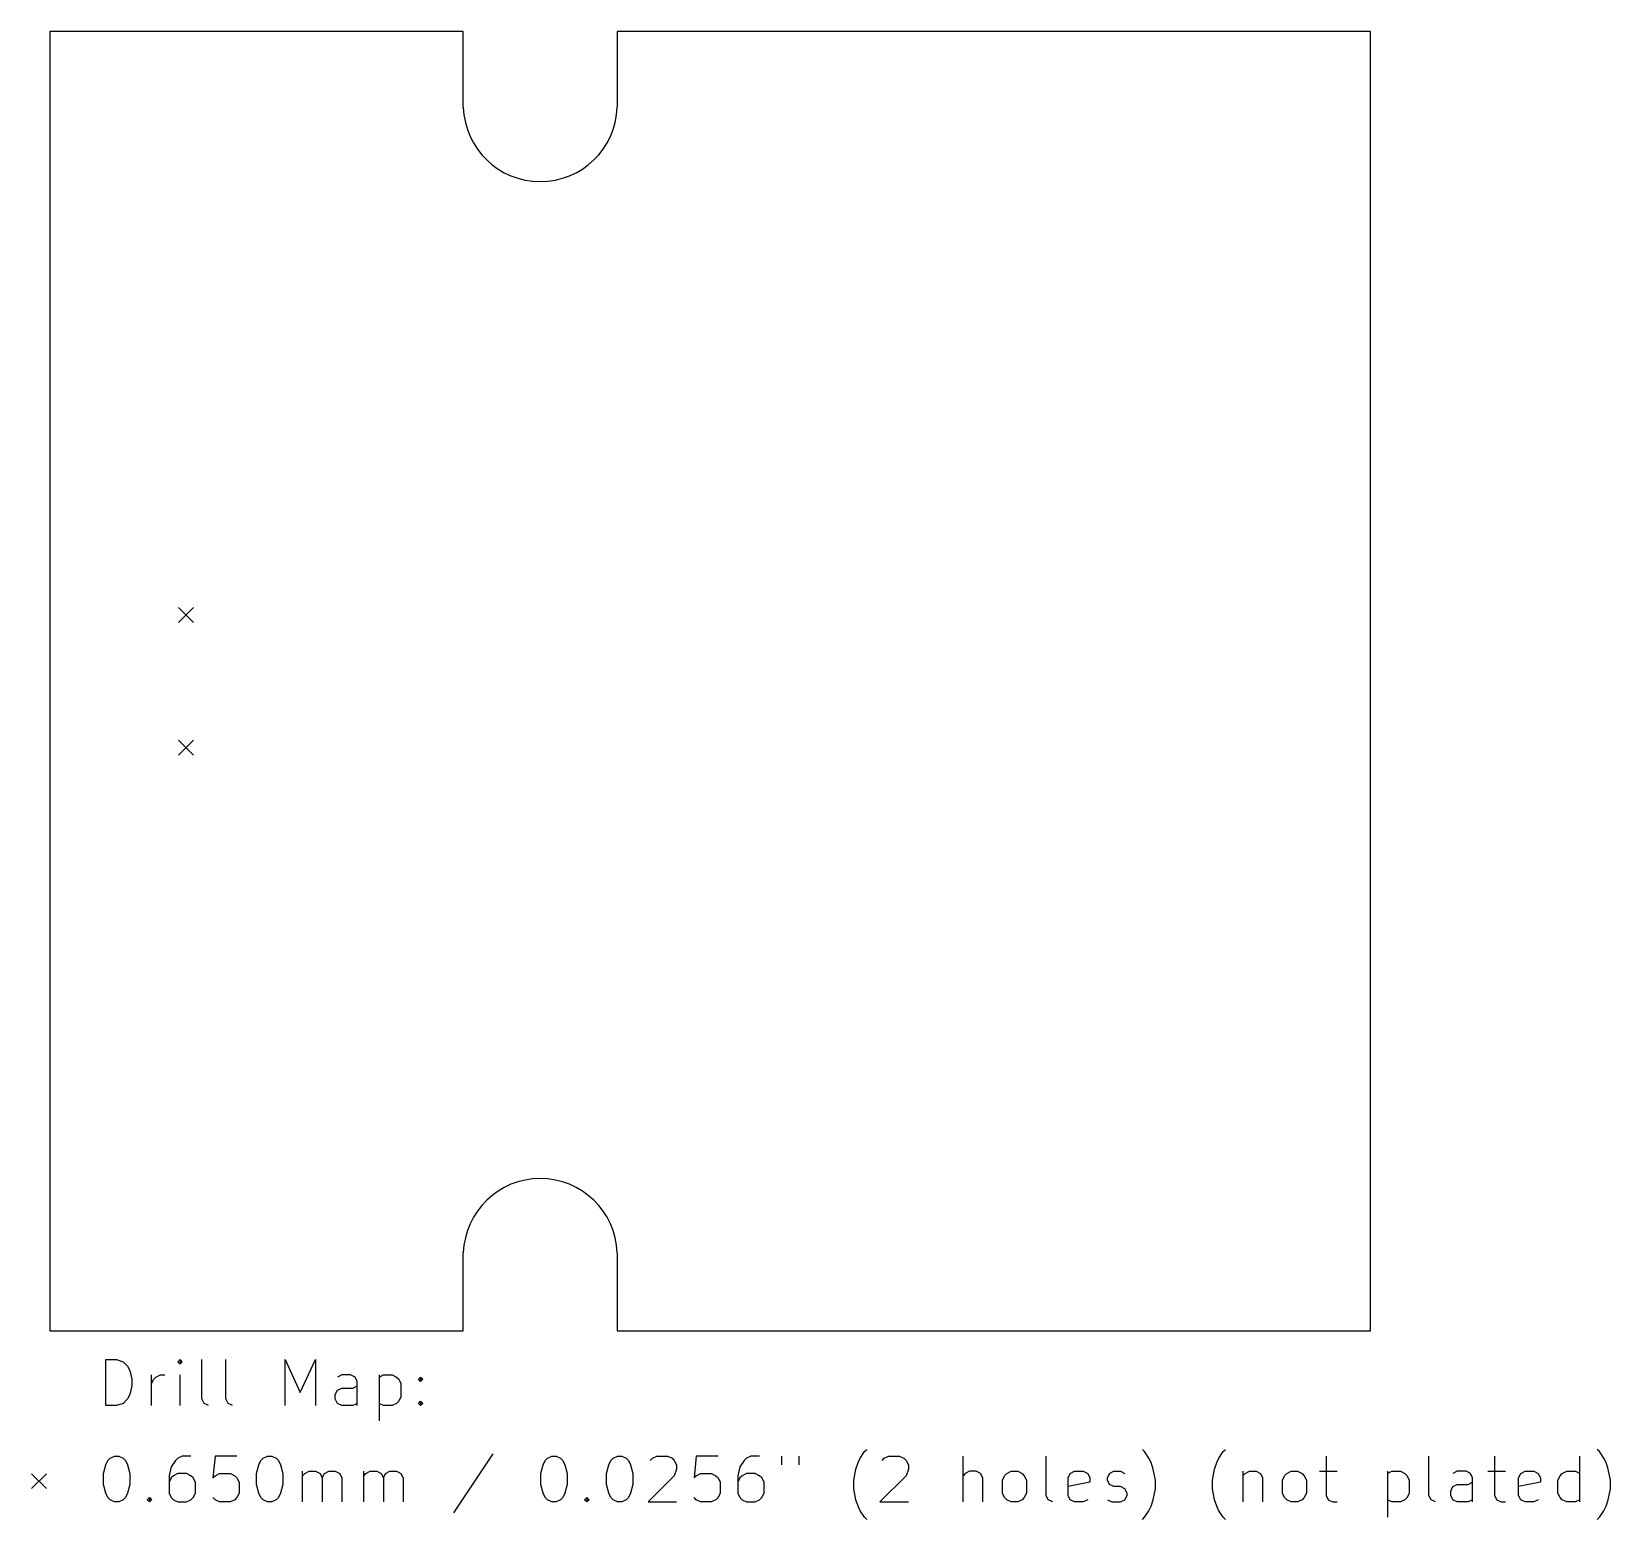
# Model space of a CAD drawing. Extents: x 84.2 to 152.9, y -148.8 to -84.
import ezdxf

# ---------------------------------------------------------------- set-up
doc = ezdxf.new("R2010")
doc.units = 0
doc.layers.add('BLACK', color=7, linetype='CONTINUOUS')

msp = doc.modelspace()

# ---------------------------------------------------------------- linework, layer by layer
at = {"layer": 'BLACK', "linetype": 'CONTINUOUS'}
for p, q in [((85, -84), (85, -140.6)), ((103, -84), (85, -84)), ((103, -87.3), (103, -84)), ((142.5, -84), (109.7, -84)), ((109.7, -84), (109.7, -87.3)), ((142.5, -140.6), (142.5, -84)), ((90.6025, -109.09), (91.2525, -109.74)), ((91.2525, -109.09), (90.6025, -109.74)), ((90.6025, -114.87), (91.2525, -115.52)), ((91.2525, -114.87), (90.6025, -115.52)), ((103, -140.6), (103, -137.2)), ((109.7, -137.2), (109.7, -140.6)), ((85, -140.6), (103, -140.6)), ((109.7, -140.6), (142.5, -140.6)), ((87.4262, -143.855), (87.4262, -141.855)), ((87.4262, -141.855), (87.9024, -141.855)), ((87.9024, -141.855), (88.1881, -141.95)), ((88.1881, -141.95), (88.3786, -142.14)), ((88.3786, -142.14), (88.4738, -142.331)), ((90.6643, -141.855), (90.569, -141.95)), ((90.569, -141.95), (90.6643, -142.045)), ((90.7595, -141.95), (90.6643, -141.855)), ((90.6643, -141.855), (90.6643, -142.045)), ((90.6643, -142.045), (90.7595, -141.95)), ((91.6167, -143.569), (91.6167, -141.855)), ((92.6643, -143.569), (92.6643, -141.855)), ((95.2357, -143.855), (95.2357, -141.855)), ((95.2357, -141.855), (95.9024, -143.283)), ((95.9024, -143.283), (96.569, -141.855)), ((96.569, -141.855), (96.569, -143.855)), ((88.4738, -142.331), (88.569, -142.712)), ((88.569, -142.998), (88.4738, -143.379)), ((88.569, -142.712), (88.569, -142.998)), ((89.4262, -143.855), (89.4262, -142.521)), ((89.4262, -142.902), (89.5214, -142.712)), ((89.5214, -142.712), (89.6167, -142.617)), ((89.6167, -142.617), (89.8071, -142.521)), ((89.8071, -142.521), (89.9976, -142.521)), ((90.6643, -143.855), (90.6643, -142.521)), ((97.7119, -142.521), (97.5214, -142.617)), ((98.0929, -142.521), (97.7119, -142.521)), ((98.2833, -142.617), (98.0929, -142.521)), ((98.1881, -143.093), (98.3786, -142.998)), ((98.3786, -142.807), (98.2833, -142.617)), ((98.3786, -143.855), (98.3786, -142.807)), ((99.331, -142.521), (99.331, -144.521)), ((99.331, -142.617), (99.5214, -142.521)), ((99.5214, -142.521), (99.9024, -142.521)), ((99.9024, -142.521), (100.093, -142.617)), ((100.093, -142.617), (100.188, -142.712)), ((100.188, -142.712), (100.283, -142.902)), ((100.283, -142.902), (100.283, -143.474)), ((101.045, -142.712), (101.14, -142.617)), ((101.14, -142.807), (101.045, -142.712)), ((101.14, -142.617), (101.236, -142.712)), ((101.14, -142.617), (101.14, -142.807)), ((101.236, -142.712), (101.14, -142.807)), ((88.3786, -143.569), (88.1881, -143.76)), ((88.4738, -143.379), (88.3786, -143.569)), ((91.7119, -143.76), (91.6167, -143.569)), ((92.7595, -143.76), (92.6643, -143.569)), ((97.4262, -143.379), (97.5214, -143.188)), ((97.4262, -143.569), (97.4262, -143.379)), ((97.5214, -143.76), (97.4262, -143.569)), ((97.5214, -143.188), (97.7119, -143.093)), ((97.7119, -143.093), (98.1881, -143.093)), ((100.188, -143.664), (100.093, -143.76)), ((100.283, -143.474), (100.188, -143.664)), ((101.045, -143.76), (101.14, -143.664)), ((101.14, -143.664), (101.236, -143.76)), ((101.14, -143.664), (101.14, -143.855)), ((87.9024, -143.855), (87.4262, -143.855)), ((88.1881, -143.76), (87.9024, -143.855)), ((91.9024, -143.855), (91.7119, -143.76)), ((92.95, -143.855), (92.7595, -143.76)), ((97.7119, -143.855), (97.5214, -143.76)), ((98.1881, -143.855), (97.7119, -143.855)), ((98.3786, -143.76), (98.1881, -143.855)), ((99.5214, -143.855), (99.331, -143.76)), ((99.9024, -143.855), (99.5214, -143.855)), ((100.093, -143.76), (99.9024, -143.855)), ((101.14, -143.855), (101.045, -143.76)), ((101.236, -143.76), (101.14, -143.855)), ((87.331, -146.817), (87.4262, -146.436)), ((87.4262, -146.436), (87.5214, -146.245)), ((87.5214, -146.245), (87.6167, -146.15)), ((87.6167, -146.15), (87.8071, -146.055)), ((87.8071, -146.055), (87.9976, -146.055)), ((87.9976, -146.055), (88.1881, -146.15)), ((88.1881, -146.15), (88.2833, -146.245)), ((88.2833, -146.245), (88.3786, -146.436)), ((88.3786, -146.436), (88.4738, -146.817)), ((90.4738, -146.245), (90.2833, -146.531)), ((90.569, -146.15), (90.4738, -146.245)), ((90.7595, -146.055), (90.569, -146.15)), ((91.1405, -146.055), (90.7595, -146.055)), ((92.1881, -146.055), (92.0929, -147.007)), ((93.1405, -146.055), (92.1881, -146.055)), ((93.9976, -146.817), (94.0929, -146.436)), ((94.0929, -146.436), (94.1881, -146.245)), ((94.1881, -146.245), (94.2833, -146.15)), ((94.2833, -146.15), (94.4738, -146.055)), ((94.4738, -146.055), (94.6643, -146.055)), ((94.6643, -146.055), (94.8548, -146.15)), ((94.8548, -146.15), (94.95, -146.245)), ((94.95, -146.245), (95.0452, -146.436)), ((95.0452, -146.436), (95.1405, -146.817)), ((104.283, -145.96), (102.569, -148.531)), ((106.379, -146.817), (106.474, -146.436)), ((106.474, -146.436), (106.569, -146.245)), ((106.569, -146.245), (106.664, -146.15)), ((106.664, -146.15), (106.855, -146.055)), ((106.855, -146.055), (107.045, -146.055)), ((107.045, -146.055), (107.236, -146.15)), ((107.236, -146.15), (107.331, -146.245)), ((107.331, -146.245), (107.426, -146.436)), ((107.426, -146.436), (107.521, -146.817)), ((109.236, -146.817), (109.331, -146.436)), ((109.331, -146.436), (109.426, -146.245)), ((109.426, -146.245), (109.521, -146.15)), ((109.521, -146.15), (109.712, -146.055)), ((109.712, -146.055), (109.902, -146.055)), ((109.902, -146.055), (110.093, -146.15)), ((110.093, -146.15), (110.188, -146.245)), ((110.188, -146.245), (110.283, -146.436)), ((110.283, -146.436), (110.379, -146.817)), ((111.14, -146.245), (111.236, -146.15)), ((111.236, -146.15), (111.426, -146.055)), ((111.426, -146.055), (111.902, -146.055)), ((111.902, -146.055), (112.093, -146.15)), ((112.093, -146.15), (112.188, -146.245)), ((112.188, -146.245), (112.283, -146.436)), ((112.283, -146.436), (112.283, -146.626)), ((113.14, -146.055), (113.045, -147.007)), ((114.093, -146.055), (113.14, -146.055)), ((115.236, -146.245), (115.045, -146.531)), ((115.331, -146.15), (115.236, -146.245)), ((115.521, -146.055), (115.331, -146.15)), ((115.902, -146.055), (115.521, -146.055)), ((116.855, -146.055), (116.855, -146.436)), ((117.617, -146.055), (117.617, -146.436)), ((120.093, -146.626), (120.188, -146.34)), ((120.188, -146.34), (120.283, -146.15)), ((120.283, -146.15), (120.474, -145.864)), ((120.474, -145.864), (120.569, -145.769)), ((121.236, -146.245), (121.331, -146.15)), ((121.331, -146.15), (121.521, -146.055)), ((121.521, -146.055), (121.998, -146.055)), ((121.998, -146.055), (122.188, -146.15)), ((122.188, -146.15), (122.283, -146.245)), ((122.283, -146.245), (122.379, -146.436)), ((122.379, -146.436), (122.379, -146.626)), ((124.76, -148.055), (124.76, -146.055)), ((128.379, -147.769), (128.379, -146.055)), ((132.664, -145.864), (132.569, -145.769)), ((132.855, -146.15), (132.664, -145.864)), ((132.95, -146.34), (132.855, -146.15)), ((133.045, -146.626), (132.95, -146.34)), ((135.712, -146.626), (135.807, -146.34)), ((135.807, -146.34), (135.902, -146.15)), ((135.902, -146.15), (136.093, -145.864)), ((136.093, -145.864), (136.188, -145.769)), ((140.569, -146.055), (140.569, -147.769)), ((145.045, -147.769), (145.045, -146.055)), ((147.902, -146.055), (147.902, -147.769)), ((151.617, -148.055), (151.617, -146.055)), ((152.474, -145.864), (152.379, -145.769)), ((152.664, -146.15), (152.474, -145.864)), ((152.76, -146.34), (152.664, -146.15)), ((152.855, -146.626), (152.76, -146.34)), ((84.2, -146.825), (84.85, -147.475)), ((84.85, -146.825), (84.2, -147.475)), ((87.331, -147.293), (87.331, -146.817)), ((88.4738, -146.817), (88.4738, -147.293)), ((90.2833, -146.531), (90.1881, -146.912)), ((90.1881, -146.912), (90.1881, -147.674)), ((90.2833, -147.007), (90.1881, -147.198)), ((90.3786, -146.912), (90.2833, -147.007)), ((90.569, -146.817), (90.3786, -146.912)), ((90.95, -146.817), (90.569, -146.817)), ((91.1405, -146.912), (90.95, -146.817)), ((91.2357, -147.007), (91.1405, -146.912)), ((91.331, -147.198), (91.2357, -147.007)), ((92.0929, -147.007), (92.1881, -146.912)), ((92.1881, -146.912), (92.3786, -146.817)), ((92.3786, -146.817), (92.8548, -146.817)), ((92.8548, -146.817), (93.0452, -146.912)), ((93.0452, -146.912), (93.1405, -147.007)), ((93.1405, -147.007), (93.2357, -147.198)), ((93.9976, -147.293), (93.9976, -146.817)), ((95.1405, -146.817), (95.1405, -147.293)), ((95.9976, -148.055), (95.9976, -146.721)), ((95.9976, -146.912), (96.0929, -146.817)), ((96.0929, -146.817), (96.2833, -146.721)), ((96.2833, -146.721), (96.569, -146.721)), ((96.569, -146.721), (96.7595, -146.817)), ((96.7595, -146.817), (96.8548, -147.007)), ((96.8548, -147.007), (96.95, -146.817)), ((96.8548, -147.007), (96.8548, -148.055)), ((96.95, -146.817), (97.1405, -146.721)), ((97.1405, -146.721), (97.4262, -146.721)), ((97.4262, -146.721), (97.6167, -146.817)), ((97.6167, -146.817), (97.7119, -147.007)), ((97.7119, -147.007), (97.7119, -148.055)), ((98.6643, -148.055), (98.6643, -146.721)), ((98.6643, -146.912), (98.7595, -146.817)), ((98.7595, -146.817), (98.95, -146.721)), ((98.95, -146.721), (99.2357, -146.721)), ((99.2357, -146.721), (99.4262, -146.817)), ((99.4262, -146.817), (99.5214, -147.007)), ((99.5214, -147.007), (99.6167, -146.817)), ((99.5214, -147.007), (99.5214, -148.055)), ((99.6167, -146.817), (99.8071, -146.721)), ((99.8071, -146.721), (100.093, -146.721)), ((100.093, -146.721), (100.283, -146.817)), ((100.283, -146.817), (100.379, -147.007)), ((100.379, -147.007), (100.379, -148.055)), ((106.379, -147.293), (106.379, -146.817)), ((107.521, -146.817), (107.521, -147.293)), ((109.236, -147.293), (109.236, -146.817)), ((110.379, -146.817), (110.379, -147.293)), ((112.188, -146.912), (111.045, -148.055)), ((112.283, -146.626), (112.188, -146.912)), ((113.045, -147.007), (113.14, -146.912)), ((113.14, -146.912), (113.331, -146.817)), ((113.331, -146.817), (113.807, -146.817)), ((113.807, -146.817), (113.998, -146.912)), ((113.998, -146.912), (114.093, -147.007)), ((114.093, -147.007), (114.188, -147.198)), ((115.045, -146.531), (114.95, -146.912)), ((114.95, -146.912), (114.95, -147.674)), ((115.045, -147.007), (114.95, -147.198)), ((115.14, -146.912), (115.045, -147.007)), ((115.331, -146.817), (115.14, -146.912)), ((115.712, -146.817), (115.331, -146.817)), ((115.902, -146.912), (115.712, -146.817)), ((115.998, -147.007), (115.902, -146.912)), ((116.093, -147.198), (115.998, -147.007)), ((119.998, -147.102), (120.093, -146.626)), ((119.998, -147.483), (119.998, -147.102)), ((122.283, -146.912), (121.14, -148.055)), ((122.379, -146.626), (122.283, -146.912)), ((124.855, -146.817), (124.76, -146.912)), ((125.045, -146.721), (124.855, -146.817)), ((125.331, -146.721), (125.045, -146.721)), ((125.521, -146.817), (125.331, -146.721)), ((125.617, -147.007), (125.521, -146.817)), ((125.617, -148.055), (125.617, -147.007)), ((126.474, -147.102), (126.569, -146.912)), ((126.474, -147.674), (126.474, -147.102)), ((126.569, -146.912), (126.664, -146.817)), ((126.664, -146.817), (126.855, -146.721)), ((126.855, -146.721), (127.14, -146.721)), ((127.14, -146.721), (127.331, -146.817)), ((127.331, -146.817), (127.426, -146.912)), ((127.426, -146.912), (127.521, -147.102)), ((127.521, -147.102), (127.521, -147.674)), ((129.331, -147.007), (129.426, -146.817)), ((129.331, -147.769), (129.331, -147.007)), ((129.426, -146.817), (129.617, -146.721)), ((129.617, -146.721), (129.998, -146.721)), ((129.998, -146.721), (130.188, -146.817)), ((130.188, -146.817), (130.283, -147.007)), ((130.283, -147.007), (130.283, -147.198)), ((131.045, -147.007), (131.14, -146.817)), ((131.045, -147.102), (131.045, -147.007)), ((131.14, -147.293), (131.045, -147.102)), ((131.14, -146.817), (131.331, -146.721)), ((131.331, -146.721), (131.617, -146.721)), ((131.617, -146.721), (131.807, -146.817)), ((133.14, -147.102), (133.045, -146.626)), ((133.14, -147.483), (133.14, -147.102)), ((135.617, -147.102), (135.712, -146.626)), ((135.617, -147.483), (135.617, -147.102)), ((136.95, -146.721), (136.95, -148.055)), ((136.95, -146.912), (137.045, -146.817)), ((137.045, -146.817), (137.236, -146.721)), ((137.236, -146.721), (137.521, -146.721)), ((137.521, -146.721), (137.712, -146.817)), ((137.712, -146.817), (137.807, -147.007)), ((137.807, -147.007), (137.807, -148.055)), ((138.664, -147.102), (138.76, -146.912)), ((138.664, -147.674), (138.664, -147.102)), ((138.76, -146.912), (138.855, -146.817)), ((138.855, -146.817), (139.045, -146.721)), ((139.045, -146.721), (139.331, -146.721)), ((139.331, -146.721), (139.521, -146.817)), ((139.521, -146.817), (139.617, -146.912)), ((139.617, -146.912), (139.712, -147.102)), ((139.712, -147.102), (139.712, -147.674)), ((140.283, -146.721), (141.045, -146.721)), ((143.236, -146.721), (143.236, -148.721)), ((143.236, -146.817), (143.426, -146.721)), ((143.426, -146.721), (143.807, -146.721)), ((143.807, -146.721), (143.998, -146.817)), ((143.998, -146.817), (144.093, -146.912)), ((144.093, -146.912), (144.188, -147.102)), ((144.188, -147.102), (144.188, -147.674)), ((146.283, -146.721), (146.093, -146.817)), ((146.664, -146.721), (146.283, -146.721)), ((146.855, -146.817), (146.664, -146.721)), ((146.95, -147.007), (146.855, -146.817)), ((146.95, -148.055), (146.95, -147.007)), ((147.617, -146.721), (148.379, -146.721)), ((148.95, -147.007), (149.045, -146.817)), ((148.95, -147.769), (148.95, -147.007)), ((149.045, -146.817), (149.236, -146.721)), ((149.236, -146.721), (149.617, -146.721)), ((149.617, -146.721), (149.807, -146.817)), ((149.807, -146.817), (149.902, -147.007)), ((149.902, -147.007), (149.902, -147.198)), ((150.664, -147.102), (150.76, -146.912)), ((150.664, -147.674), (150.664, -147.102)), ((150.76, -146.912), (150.855, -146.817)), ((150.855, -146.817), (151.045, -146.721)), ((151.045, -146.721), (151.426, -146.721)), ((151.426, -146.721), (151.617, -146.817)), ((152.95, -147.102), (152.855, -146.626)), ((152.95, -147.483), (152.95, -147.102)), ((87.4262, -147.674), (87.331, -147.293)), ((87.5214, -147.864), (87.4262, -147.674)), ((88.3786, -147.674), (88.2833, -147.864)), ((88.4738, -147.293), (88.3786, -147.674)), ((90.1881, -147.674), (90.2833, -147.864)), ((91.2357, -147.864), (91.331, -147.674)), ((91.331, -147.674), (91.331, -147.198)), ((93.2357, -147.674), (93.1405, -147.864)), ((93.2357, -147.198), (93.2357, -147.674)), ((94.0929, -147.674), (93.9976, -147.293)), ((94.1881, -147.864), (94.0929, -147.674)), ((95.0452, -147.674), (94.95, -147.864)), ((95.1405, -147.293), (95.0452, -147.674)), ((106.474, -147.674), (106.379, -147.293)), ((106.569, -147.864), (106.474, -147.674)), ((107.426, -147.674), (107.331, -147.864)), ((107.521, -147.293), (107.426, -147.674)), ((109.331, -147.674), (109.236, -147.293)), ((109.426, -147.864), (109.331, -147.674)), ((110.283, -147.674), (110.188, -147.864)), ((110.379, -147.293), (110.283, -147.674)), ((114.188, -147.674), (114.093, -147.864)), ((114.188, -147.198), (114.188, -147.674)), ((114.95, -147.674), (115.045, -147.864)), ((115.998, -147.864), (116.093, -147.674)), ((116.093, -147.674), (116.093, -147.198)), ((120.093, -147.96), (119.998, -147.483)), ((126.569, -147.864), (126.474, -147.674)), ((127.521, -147.674), (127.426, -147.864)), ((128.474, -147.96), (128.379, -147.769)), ((130.283, -147.198), (129.331, -147.388)), ((129.426, -147.96), (129.331, -147.769)), ((131.331, -147.388), (131.14, -147.293)), ((131.617, -147.388), (131.331, -147.388)), ((131.807, -147.483), (131.617, -147.388)), ((131.902, -147.674), (131.807, -147.483)), ((131.807, -147.96), (131.902, -147.769)), ((131.902, -147.769), (131.902, -147.674)), ((133.045, -147.96), (133.14, -147.483)), ((135.712, -147.96), (135.617, -147.483)), ((138.76, -147.864), (138.664, -147.674)), ((139.712, -147.674), (139.617, -147.864)), ((140.569, -147.769), (140.664, -147.96)), ((144.188, -147.674), (144.093, -147.864)), ((145.14, -147.96), (145.045, -147.769)), ((145.998, -147.579), (146.093, -147.388)), ((145.998, -147.769), (145.998, -147.579)), ((146.093, -147.96), (145.998, -147.769)), ((146.093, -147.388), (146.283, -147.293)), ((146.283, -147.293), (146.76, -147.293)), ((146.76, -147.293), (146.95, -147.198)), ((147.902, -147.769), (147.998, -147.96)), ((149.902, -147.198), (148.95, -147.388)), ((149.045, -147.96), (148.95, -147.769)), ((150.76, -147.864), (150.664, -147.674)), ((152.855, -147.96), (152.95, -147.483)), ((87.6167, -147.96), (87.5214, -147.864)), ((87.8071, -148.055), (87.6167, -147.96)), ((87.9976, -148.055), (87.8071, -148.055)), ((88.1881, -147.96), (87.9976, -148.055)), ((88.2833, -147.864), (88.1881, -147.96)), ((89.2357, -147.96), (89.331, -147.864)), ((89.331, -148.055), (89.2357, -147.96)), ((89.331, -147.864), (89.4262, -147.96)), ((89.331, -147.864), (89.331, -148.055)), ((89.4262, -147.96), (89.331, -148.055)), ((90.2833, -147.864), (90.3786, -147.96)), ((90.3786, -147.96), (90.569, -148.055)), ((90.569, -148.055), (90.95, -148.055)), ((90.95, -148.055), (91.1405, -147.96)), ((91.1405, -147.96), (91.2357, -147.864)), ((92.1881, -147.96), (92.0929, -147.864)), ((92.3786, -148.055), (92.1881, -147.96)), ((92.8548, -148.055), (92.3786, -148.055)), ((93.0452, -147.96), (92.8548, -148.055)), ((93.1405, -147.864), (93.0452, -147.96)), ((94.2833, -147.96), (94.1881, -147.864)), ((94.4738, -148.055), (94.2833, -147.96)), ((94.6643, -148.055), (94.4738, -148.055)), ((94.8548, -147.96), (94.6643, -148.055)), ((94.95, -147.864), (94.8548, -147.96)), ((106.664, -147.96), (106.569, -147.864)), ((106.855, -148.055), (106.664, -147.96)), ((107.045, -148.055), (106.855, -148.055)), ((107.236, -147.96), (107.045, -148.055)), ((107.331, -147.864), (107.236, -147.96)), ((108.283, -147.96), (108.379, -147.864)), ((108.379, -148.055), (108.283, -147.96)), ((108.379, -147.864), (108.474, -147.96)), ((108.379, -147.864), (108.379, -148.055)), ((108.474, -147.96), (108.379, -148.055)), ((109.521, -147.96), (109.426, -147.864)), ((109.712, -148.055), (109.521, -147.96)), ((109.902, -148.055), (109.712, -148.055)), ((110.093, -147.96), (109.902, -148.055)), ((110.188, -147.864), (110.093, -147.96)), ((111.045, -148.055), (112.283, -148.055)), ((113.14, -147.96), (113.045, -147.864)), ((113.331, -148.055), (113.14, -147.96)), ((113.807, -148.055), (113.331, -148.055)), ((113.998, -147.96), (113.807, -148.055)), ((114.093, -147.864), (113.998, -147.96)), ((115.045, -147.864), (115.14, -147.96)), ((115.14, -147.96), (115.331, -148.055)), ((115.331, -148.055), (115.712, -148.055)), ((115.712, -148.055), (115.902, -147.96)), ((115.902, -147.96), (115.998, -147.864)), ((120.188, -148.245), (120.093, -147.96)), ((120.283, -148.436), (120.188, -148.245)), ((120.474, -148.721), (120.283, -148.436)), ((121.14, -148.055), (122.379, -148.055)), ((126.664, -147.96), (126.569, -147.864)), ((126.855, -148.055), (126.664, -147.96)), ((127.14, -148.055), (126.855, -148.055)), ((127.331, -147.96), (127.14, -148.055)), ((127.426, -147.864), (127.331, -147.96)), ((128.664, -148.055), (128.474, -147.96)), ((129.617, -148.055), (129.426, -147.96)), ((129.998, -148.055), (129.617, -148.055)), ((130.188, -147.96), (129.998, -148.055)), ((131.045, -147.96), (131.236, -148.055)), ((131.236, -148.055), (131.617, -148.055)), ((131.617, -148.055), (131.807, -147.96)), ((132.664, -148.721), (132.855, -148.436)), ((132.855, -148.436), (132.95, -148.245)), ((132.95, -148.245), (133.045, -147.96)), ((135.807, -148.245), (135.712, -147.96)), ((135.902, -148.436), (135.807, -148.245)), ((136.093, -148.721), (135.902, -148.436)), ((138.855, -147.96), (138.76, -147.864)), ((139.045, -148.055), (138.855, -147.96)), ((139.331, -148.055), (139.045, -148.055)), ((139.521, -147.96), (139.331, -148.055)), ((139.617, -147.864), (139.521, -147.96)), ((140.664, -147.96), (140.855, -148.055)), ((140.855, -148.055), (141.045, -148.055)), ((143.426, -148.055), (143.236, -147.96)), ((143.807, -148.055), (143.426, -148.055)), ((143.998, -147.96), (143.807, -148.055)), ((144.093, -147.864), (143.998, -147.96)), ((145.331, -148.055), (145.14, -147.96)), ((146.283, -148.055), (146.093, -147.96)), ((146.76, -148.055), (146.283, -148.055)), ((146.95, -147.96), (146.76, -148.055)), ((147.998, -147.96), (148.188, -148.055)), ((148.188, -148.055), (148.379, -148.055)), ((149.236, -148.055), (149.045, -147.96)), ((149.617, -148.055), (149.236, -148.055)), ((149.807, -147.96), (149.617, -148.055)), ((150.855, -147.96), (150.76, -147.864)), ((151.045, -148.055), (150.855, -147.96)), ((151.426, -148.055), (151.045, -148.055)), ((151.617, -147.96), (151.426, -148.055)), ((152.474, -148.721), (152.664, -148.436)), ((152.664, -148.436), (152.76, -148.245)), ((152.76, -148.245), (152.855, -147.96)), ((120.569, -148.817), (120.474, -148.721)), ((132.569, -148.817), (132.664, -148.721)), ((136.188, -148.817), (136.093, -148.721)), ((152.379, -148.817), (152.474, -148.721))]:
    msp.add_line(p, q, dxfattribs=at)
at = {"layer": 'BLACK'}
for centre, start, end in [((106.35, -87.183), -178, -2.00001), ((106.35, -137.317), 2.00001, 178)]:
    msp.add_arc(centre, 3.352, start, end, dxfattribs=at)

doc.saveas('drawing.dxf')
